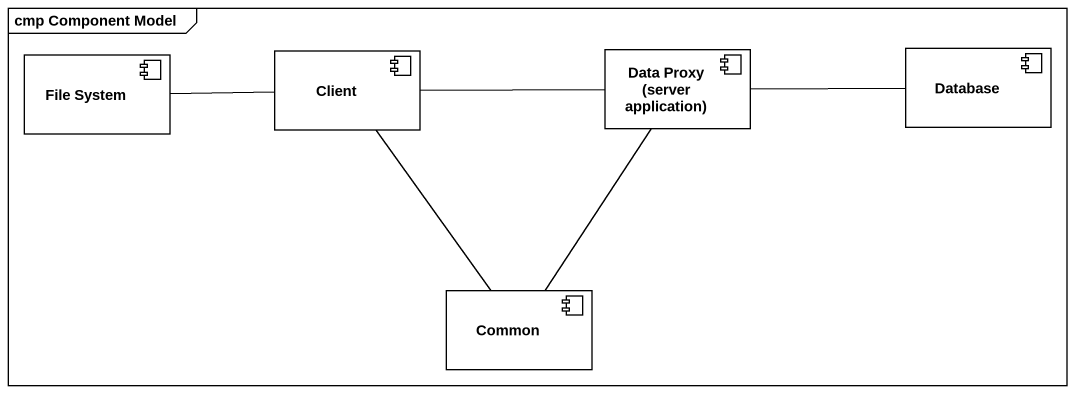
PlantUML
@startuml
mainframe cmp Component Model
component "File System" as File_System
component Client
component "Data Proxy (server application)" as Data_Proxy_server
component "Database" as Database_
component Common
File_System -right- Client
Client -right- Data_Proxy_server
Client -- Common
Data_Proxy_server -right- Database_
Common -up- Data_Proxy_server
@enduml
